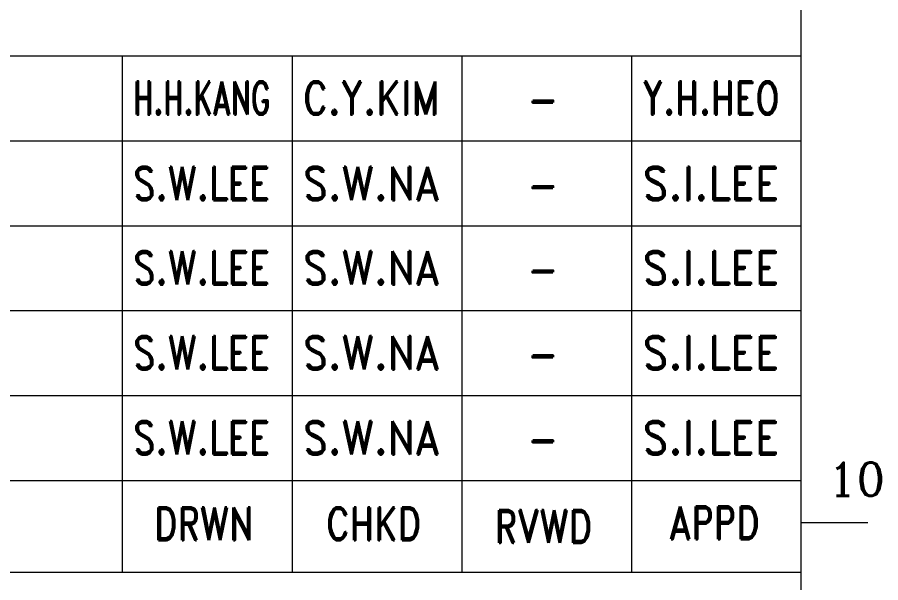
# Model space of a CAD drawing. Header units: millimetres. Extents: x -300 to 383236, y -195106 to -144646.
# Drawn here: x 297931 to 303541, y -185028 to -181358 of the extents above; entities that cross this region are included whole.
import ezdxf
from ezdxf.enums import TextEntityAlignment as Align

# ---------------------------------------------------------------- set-up
doc = ezdxf.new("R2010")
doc.units = ezdxf.units.MM
doc.header["$LTSCALE"] = 60
doc.layers.add('1', color=7, linetype='Continuous')
doc.layers.add('TAN-TIT', color=30, linetype='Continuous', lineweight=0)
doc.styles.add('COM', font='COMPLEX', dxfattribs={"height": 5})
doc.styles.add('KIM3', font='ROMAND.shx', dxfattribs={"width": 1.25, "height": 3})
doc.styles.add('RD6', font='ROMAND.shx', dxfattribs={"width": 0.83, "height": 6})

# ---------------------------------------------------------------- blocks, each defined once
blk = doc.blocks.new('A$C8e619059')
at = {"layer": 'TAN-TIT'}
blk.add_line((-18.379, 55.845), (-18.379, 0), dxfattribs=at)
blk = doc.blocks.new('BORDER')
at = {"layer": 'TAN-TIT'}
for p, q in [((232823, 3520), (232823, 164680)), ((232823, 44987), (193237, 44987)), ((221796, 44987), (221796, 33818)), ((225472, 44987), (225472, 33818)), ((229148, 44987), (229148, 33818)), ((232823, 43149), (193237, 43149)), ((232823, 41311), (193237, 41311)), ((232823, 39473), (193237, 39473)), ((232823, 37635), (193237, 37635)), ((232823, 35797), (193237, 35797)), ((232823, 34894), (234266, 34894)), ((193237, 33818), (232823, 33818))]:
    blk.add_line(p, q, dxfattribs=at)
at = {"xscale": 200, "yscale": 200, "zscale": 200}
blk.add_blockref('A$C8e619059', (221796, 33818), dxfattribs=at)
at = {"layer": 'TAN-TIT', "style": 'COM'}
blk.add_text('10', height=721, dxfattribs=at).set_placement((233400, 35471))
at = {"layer": 'TAN-TIT', "style": 'RD6', "width": 0.8}
for s, p in [('DRWN', (219887, 34516)), ('CHKD', (223563, 34516)), ('RVWD', (227241, 34457)), ('APPD', (230941, 34535))]:
    blk.add_text(s, height=706.9, dxfattribs=at).set_placement(p, align=Align.CENTER)

msp = doc.modelspace()

# ---------------------------------------------------------------- block references
at = {"layer": '1', "xscale": 0.3, "yscale": 0.3, "zscale": 0.3}
msp.add_blockref('BORDER', (233177.5, -195106.1), dxfattribs=at)

# ---------------------------------------------------------------- texts
at = {"style": 'KIM3'}
for s, width, p, p2 in [('H.H.KANG', 0.587257, (298684.8, -181989.8), (299574, -181989.8)), ('C.Y.KIM', 0.770775, (299787.6, -181989.8), (300676.8, -181989.8)), ('Y.H.HEO', 0.701844, (301993.1, -181989.8), (302882.3, -181989.8)), ('S.W.LEE', 0.71939, (298684.8, -182545.2), (299574, -182545.2)), ('S.W.NA', 0.799323, (299787.6, -182545.2), (300676.8, -182545.2)), ('S.I.LEE', 0.838125, (301993.1, -182545.2), (302882.3, -182545.2)), ('S.W.LEE', 0.71939, (298684.8, -183092.6), (299574, -183092.6)), ('S.W.NA', 0.799323, (299787.6, -183092.6), (300676.8, -183092.6)), ('S.I.LEE', 0.838125, (301993.1, -183092.6), (302882.3, -183092.6)), ('S.W.LEE', 0.71939, (298684.8, -183643.9), (299574, -183643.9)), ('S.W.NA', 0.799323, (299787.6, -183643.9), (300676.8, -183643.9)), ('S.I.LEE', 0.838125, (301993.1, -183643.9), (302882.3, -183643.9)), ('S.W.LEE', 0.71939, (298684.8, -184195.3), (299574, -184195.3)), ('S.W.NA', 0.799323, (299787.6, -184195.3), (300676.8, -184195.3)), ('S.I.LEE', 0.838125, (301993.1, -184195.3), (302882.3, -184195.3))]:
    msp.add_text(s, height=216.31, dxfattribs=dict(at, width=width)).set_placement(p, p2, align=Align.FIT)
at = {"style": 'KIM3', "width": 0.83}
for p in [(301345.6, -182003), (301345.6, -182558.4), (301345.6, -183105.7), (301345.6, -183657.1), (301345.6, -184208.5)]:
    msp.add_text('-', height=216.3, dxfattribs=at).set_placement(p, align=Align.CENTER)

doc.saveas('drawing.dxf')
